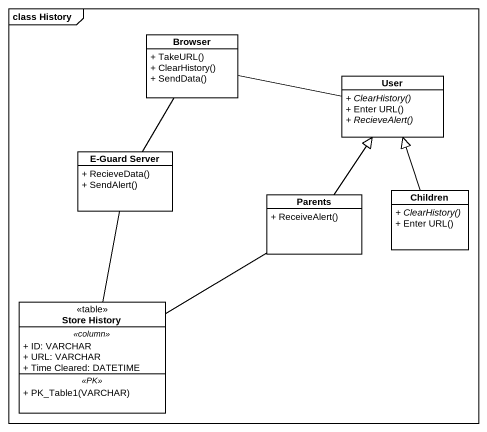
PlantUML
@startuml
mainframe class History
hide circle
hide empty members
skinparam classAttributeIconSize 0
class Browser {
  + TakeURL()
  + ClearHistory()
  + SendData()
}
class User {
  {abstract} + ClearHistory()
  + Enter URL()
  {abstract} + RecieveAlert()
}
class "E-Guard Server" as E_Guard_Server {
  + RecieveData()
  + SendAlert()
}
class Children {
  {abstract} + ClearHistory()
  + Enter URL()
}
class Parents {
  + ReceiveAlert()
}
class "Store History" as Store_History <<table>> {
  .. <<column>> ..
  + ID: VARCHAR
  + URL: VARCHAR
  + Time Cleared: DATETIME
  .. <<PK>> ..
  + PK_Table1(VARCHAR)
}
Browser -- E_Guard_Server
User -left- Browser
E_Guard_Server -- Store_History
Children -up-|> User
Parents -up-|> User
Parents -- Store_History
@enduml
